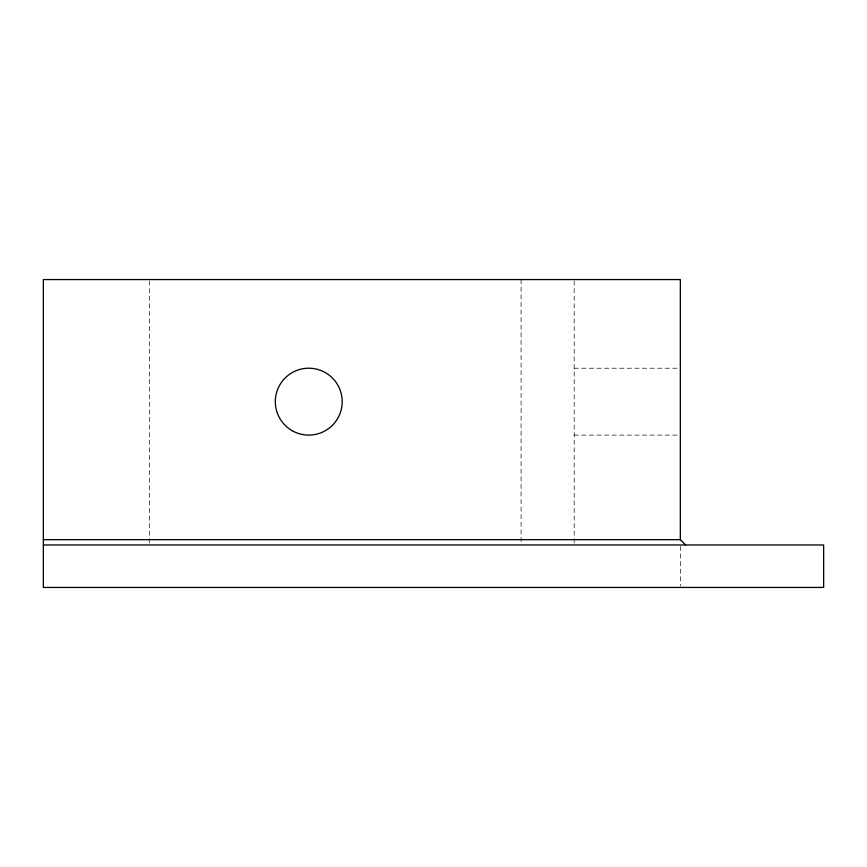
<?xml version="1.0" encoding="UTF-8"?>
<svg xmlns="http://www.w3.org/2000/svg" width="867" height="867" viewBox="0 0 867 867"><rect width="100%" height="100%" fill="white"/><g stroke="black" fill="none" stroke-linecap="round" stroke-linejoin="round"><path stroke-width="0.65" stroke-dasharray="4.33 3.25" d="M574.171 368.215L678.991 368.215M574.171 435.093L678.991 435.093M680.335 546.297L680.335 586.114M574.171 280.919L574.171 543.62M521.089 279.564L521.089 543.62M149.514 280.919L149.514 543.62"/><path stroke-width="1.3" d="M43.35 539.664L680.335 539.664L685.634 544.975M43.35 544.975L823.65 544.975L823.65 587.436L43.35 587.436L43.35 279.564L680.335 279.564L680.335 539.664M292.038 430.617A33.445 33.445 0 0 0 342.205 401.649A33.445 33.445 0 0 0 292.038 372.691A33.445 33.445 0 0 0 292.038 430.617"/></g></svg>
